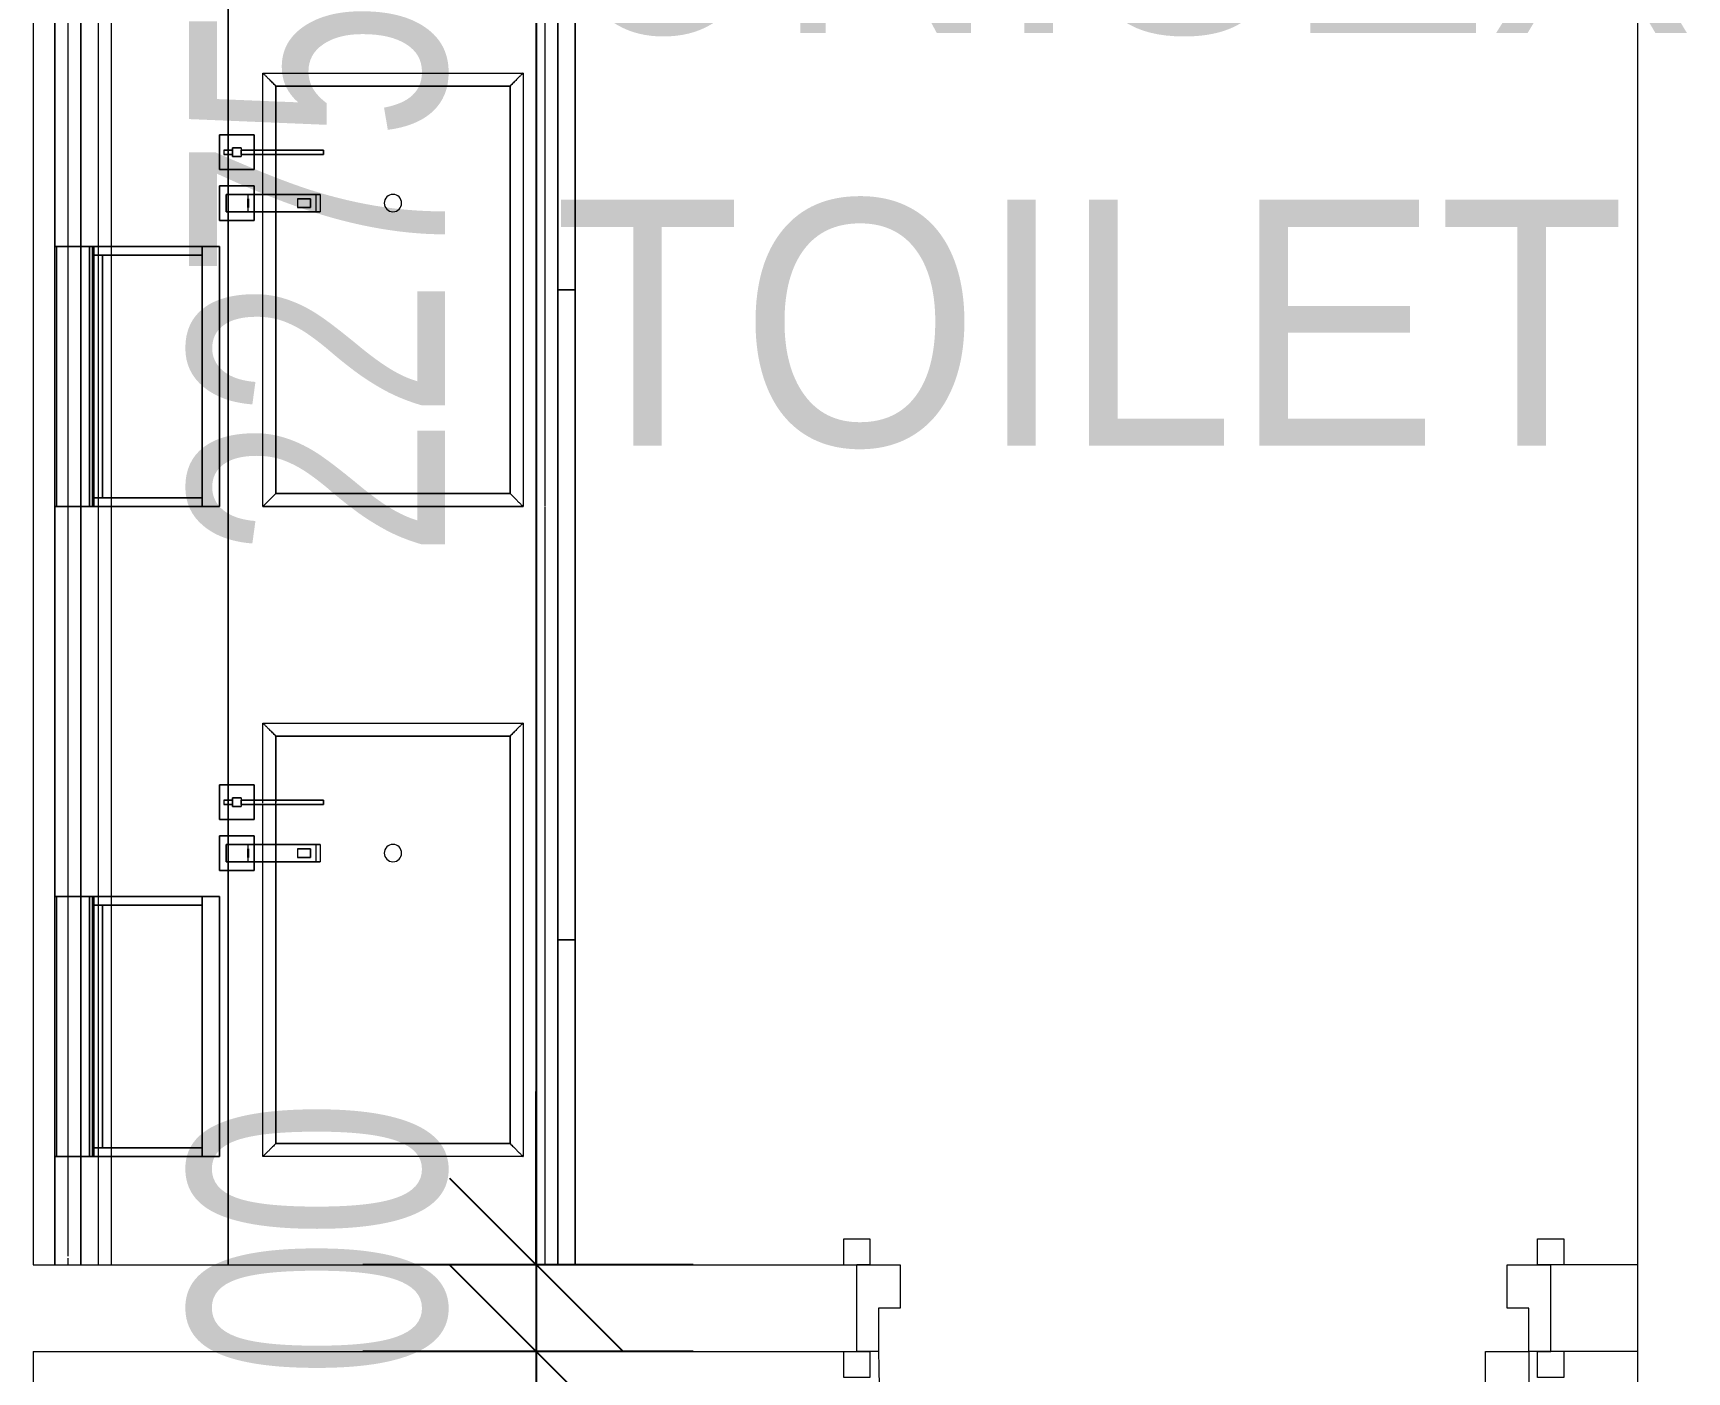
# Model space of a CAD drawing. Header units: millimetres. Extents: x 10569 to 232243, y -25347 to 80743.
# Drawn here: x 47989 to 49896, y 43684 to 45229 of the extents above; entities that cross this region are included whole.
import ezdxf

# ---------------------------------------------------------------- set-up
doc = ezdxf.new("R2010")
doc.units = ezdxf.units.MM
for name, color, linetype, lineweight in [('A-ANNO-DIMS', 211, 'Continuous', 5), ('A-DOOR', 31, 'Continuous', 20), ('A-DOOR-FRAM', 31, 'Continuous', 30), ('A-GENM', 13, 'Continuous', 20), ('A-WALL', 113, 'Continuous', 20), ('G-ANNO-TEXT', 231, 'Continuous', 5)]:
    doc.layers.add(name, color=color, linetype=linetype, lineweight=lineweight)
doc.styles.add('Arial_2', font='arial.ttf', dxfattribs={"width": 0.7, "height": 295.05988})
doc.styles.add('Swis721 BT_6', font='swiss.ttf', dxfattribs={"width": 0.89, "height": 283.821263})
doc.dimstyles.new('Linear_-_1_5mm_Arial', dxfattribs={"dimscale": 304.8, "dimtxt": 300, "dimasz": 0.656168, "dimexe": 0.656168, "dimexo": 0.0625, "dimgap": 0.328084, "dimtad": 1, "dimdec": 0, "dimzin": 0, "dimdsep": 46, "dimtxsty": 'Arial_2', "dimblk1": 'OBLIQUE', "dimblk2": 'OBLIQUE', "dimsah": 1, "dimcen": 0.09, "dimadec": 0, "dimazin": 0, "dimtfac": 1, "dimtdec": 4, "dimtix": 1, "dimtmove": 0, "dimatfit": 3, "dimfxl": 0.656168, "dimfxlon": 1, "dimtvp": 1, "dimtolj": 1, "dimtzin": 0, "dimarcsym": 2})
doc.dimstyles.new('Linear_-_1_5mm_Arial_1', dxfattribs={"dimscale": 304.8, "dimtxt": 300, "dimasz": 0.656168, "dimexe": 0.656168, "dimexo": 0.0625, "dimgap": 0.328084, "dimtad": 1, "dimdec": 0, "dimzin": 0, "dimdsep": 46, "dimtxsty": 'Arial_2', "dimblk1": 'OBLIQUE', "dimblk2": 'OBLIQUE', "dimsah": 1, "dimcen": 0.09, "dimadec": 0, "dimazin": 0, "dimtfac": 1, "dimtdec": 4, "dimtix": 1, "dimtmove": 2, "dimatfit": 3, "dimfxl": 0.656168, "dimfxlon": 1, "dimtvp": 1, "dimtolj": 1, "dimtzin": 0, "dimarcsym": 2})

# ---------------------------------------------------------------- blocks, each defined once
blk = doc.blocks.new('DLN_Counter _ Cabinet - DLN_Counter _ Cabinet-15606097-TENDER DRAFT G_F')
at = {"layer": 'A-GENM', "lineweight": 9}
for p, q in [((-235, 525), (235, 525)), ((-235, 255), (-235, 525)), ((235, 525), (235, 255)), ((235, 255), (-235, 255))]:
    blk.add_line(p, q, dxfattribs=at)
blk = doc.blocks.new('DLN_Counter _ Cabinet - DLN_Counter _ Cabinet-15606101-TENDER DRAFT G_F')
at = {"layer": 'A-GENM', "lineweight": 9}
for p, q in [((-235, 525), (235, 525)), ((-235, 255), (-235, 525)), ((235, 525), (235, 255)), ((235, 255), (-235, 255))]:
    blk.add_line(p, q, dxfattribs=at)
blk = doc.blocks.new('DLN-Single Door__X01_ - _M09a_ 750 x 2450 _WH_-16935551-TENDER DRAFT G_F')
at = {"layer": 'A-DOOR', "lineweight": 15}
for p, q in [((-375, 800), (-325, 800)), ((-375, 767.4), (-375, 800)), ((-325, 800), (-325, 767.4)), ((-375, 50), (-375, 367.4)), ((-325, 367.4), (-325, 50)), ((-415, 80), (-385, 80)), ((-415, 50), (-415, 80)), ((-385, 80), (-385, 50)), ((385, 50), (385, 80)), ((385, 80), (415, 80)), ((415, 80), (415, 50)), ((-385, 50), (-400, 50)), ((-325, 50), (-375, 50)), ((400, 50), (385, 50)), ((-415, -80), (-415, -50)), ((-400, -50), (-385, -50)), ((-385, -50), (-385, -80)), ((385, -80), (385, -50)), ((385, -50), (400, -50)), ((415, -50), (415, -80)), ((-385, -80), (-415, -80)), ((415, -80), (385, -80))]:
    blk.add_line(p, q, dxfattribs=at)
for start, end in [(73.9679, 90), (359.5, 25.1483)]:
    blk.add_arc((-375, 50), 750, start, end, dxfattribs=at)
at = {"layer": 'A-DOOR-FRAM', "lineweight": 15}
for p, q in [((-400, 50), (-375, 50)), ((-375, 50), (-375, 0)), ((375, 50), (400, 50)), ((375, 0), (375, 50)), ((350, 0), (375, 0)), ((350, -50), (350, 0)), ((-375, 0), (-350, 0)), ((-350, 0), (-350, -50)), ((-350, -50), (-400, -50)), ((400, -50), (350, -50))]:
    blk.add_line(p, q, dxfattribs=at)
blk = doc.blocks.new('_Oblique')
at = {"color": 0, "linetype": 'ByBlock', "lineweight": -2}
blk.add_line((-0.5, -0.5), (0.5, 0.5), dxfattribs=at)
blk = doc.blocks.new('DIMBLOCK118-TENDER DRAFT G_F')
at = {"layer": 'A-ANNO-DIMS', "color": 0, "lineweight": -2, "transparency": 16777216}
for p, q in [((48750.5, 46082.5), (48369.6, 46082.5)), ((48569.6, 46082.5), (48569.6, 43807.5)), ((48750.5, 43807.5), (48369.6, 43807.5))]:
    blk.add_line(p, q, dxfattribs=at)
at = {"layer": 'Defpoints', "color": 0, "transparency": 16777216}
for p in [(48769.6, 46082.5), (48569.6, 43807.5), (48769.6, 43807.5)]:
    blk.add_point(p, dxfattribs=at)
at = {"layer": 'A-ANNO-DIMS', "color": 0, "lineweight": -2, "transparency": 16777216, "xscale": 200, "yscale": 200, "zscale": 200}
for p, rotation in [((48569.6, 46082.5), 90), ((48569.6, 43807.5), 270)]:
    blk.add_blockref('_Oblique', p, dxfattribs=dict(at, rotation=rotation))
at = {"layer": 'A-ANNO-DIMS', "color": 0, "transparency": 16777216, "insert": (48318.9, 44945), "char_height": 295.06, "width": 753.231, "attachment_point": 5, "rotation": 90, "style": 'Arial_2'}
blk.add_mtext('\\A1;2275', dxfattribs=at)
blk = doc.blocks.new('DIMBLOCK119-TENDER DRAFT G_F')
at = {"layer": 'A-ANNO-DIMS', "color": 0, "lineweight": -2, "transparency": 16777216}
for p, q in [((48569.6, 43807.5), (48569.6, 44007.5)), ((48750.5, 43807.5), (48369.6, 43807.5)), ((48569.6, 43807.5), (48569.6, 43707.5)), ((48750.5, 43707.5), (48369.6, 43707.5)), ((48569.6, 43707.5), (48569.6, 43507.5))]:
    blk.add_line(p, q, dxfattribs=at)
at = {"layer": 'Defpoints', "color": 0, "transparency": 16777216}
for p in [(48769.6, 43807.5), (48569.6, 43707.5), (48769.6, 43707.5)]:
    blk.add_point(p, dxfattribs=at)
at = {"layer": 'A-ANNO-DIMS', "color": 0, "lineweight": -2, "transparency": 16777216, "xscale": 200, "yscale": 200, "zscale": 200}
for p, rotation in [((48569.6, 43807.5), 270), ((48569.6, 43707.5), 90)]:
    blk.add_blockref('_Oblique', p, dxfattribs=dict(at, rotation=rotation))
at = {"layer": 'A-ANNO-DIMS', "color": 0, "transparency": 16777216, "insert": (48318.9, 43757.5), "char_height": 295.06, "width": 564.923, "attachment_point": 5, "rotation": 90, "style": 'Arial_2'}
blk.add_mtext('\\A1;100', dxfattribs=at)
blk = doc.blocks.new('DIMBLOCK120-TENDER DRAFT G_F')
at = {"layer": 'A-ANNO-DIMS', "color": 0, "lineweight": -2, "transparency": 16777216}
for p, q in [((48750.5, 43707.5), (48369.6, 43707.5)), ((48569.6, 43707.5), (48569.6, 43531.8)), ((48569.6, 42757.5), (48569.6, 42876.1)), ((48750.5, 42757.5), (48369.6, 42757.5))]:
    blk.add_line(p, q, dxfattribs=at)
at = {"layer": 'Defpoints', "color": 0, "transparency": 16777216}
for p in [(48769.6, 43707.5), (48569.6, 42757.5), (48769.6, 42757.5)]:
    blk.add_point(p, dxfattribs=at)
at = {"layer": 'A-ANNO-DIMS', "color": 0, "lineweight": -2, "transparency": 16777216, "xscale": 200, "yscale": 200, "zscale": 200}
for p, rotation in [((48569.6, 43707.5), 90), ((48569.6, 42757.5), 270)]:
    blk.add_blockref('_Oblique', p, dxfattribs=dict(at, rotation=rotation))
at = {"layer": 'A-ANNO-DIMS', "color": 0, "transparency": 16777216, "insert": (48086.8, 42921.5), "char_height": 295.06, "width": 564.923, "attachment_point": 1, "rotation": 90, "line_spacing_factor": 0.938532, "style": 'Arial_2'}
blk.add_mtext('\\A1;950', dxfattribs=at)

msp = doc.modelspace()

# ---------------------------------------------------------------- linework, layer by layer
at = {"layer": 'A-GENM', "lineweight": 9}
for p, q in [((48014.29296, 44682.48546), (48014.29296, 45432.48546)), ((48014.29296, 45432.48546), (48014.29296, 44682.48546)), ((48014.29296, 44682.48546), (48014.29296, 45432.48546)), ((48014.29296, 45432.48546), (48014.29296, 44982.48546)), ((48029.29296, 45432.48546), (48029.29296, 44982.48546)), ((48029.29296, 45432.48546), (48029.29296, 44682.48546)), ((48044.29296, 44682.48546), (48044.29296, 45432.48546)), ((48044.29296, 45432.48546), (48044.29296, 44682.48546)), ((48064.29296, 45432.48546), (48064.29296, 44682.48546)), ((48064.29296, 45432.48546), (48064.29296, 44682.48546)), ((48079.29296, 45432.48546), (48079.29296, 44682.48546)), ((48079.29296, 45432.48546), (48079.29296, 44682.48546)), ((48214.29296, 45111.22339), (48214.29296, 45432.48546)), ((48214.29296, 45432.48546), (48214.29296, 45111.22339)), ((48579.29296, 45432.48546), (48579.29296, 44683.17777)), ((48579.29296, 45432.48546), (48579.29296, 44683.17777)), ((48594.29296, 45432.48546), (48594.29296, 44932.48546)), ((48594.29296, 44932.48546), (48594.29296, 45432.48546)), ((48594.29296, 44682.48546), (48594.29296, 45432.48546)), ((48594.29296, 45432.48546), (48594.29296, 44682.48546)), ((48594.29296, 44682.48546), (48594.29296, 45432.48546)), ((48594.29296, 45432.48546), (48594.29296, 44682.48546)), ((48614.29296, 45432.48546), (48614.29296, 44932.48546)), ((48614.29296, 44932.48546), (48614.29296, 45432.48546)), ((48614.29296, 44682.48546), (48614.29296, 45432.48546)), ((48614.29296, 45432.48546), (48614.29296, 44682.48546)), ((48254.29296, 45093.72339), (48254.29296, 45182.48546)), ((48254.29296, 45182.48546), (48554.29296, 45182.48546)), ((48554.29296, 45182.48546), (48554.29296, 44682.48546)), ((48539.29296, 45167.48546), (48269.29296, 45167.48546)), ((48269.29296, 45167.48546), (48269.29296, 45093.72339)), ((48269.29296, 45093.72339), (48269.29296, 45167.48546)), ((48269.29296, 45167.48546), (48539.29296, 45167.48546)), ((48539.29296, 44697.48546), (48539.29296, 45167.48546)), ((48539.29296, 45167.48546), (48539.29296, 44697.48546)), ((48244.29296, 45111.22339), (48204.29296, 45111.22339)), ((48204.29296, 45111.22339), (48204.29296, 45071.22339)), ((48204.29296, 45071.22339), (48204.29296, 45111.22339)), ((48204.29296, 45111.22339), (48244.29296, 45111.22339)), ((48214.29296, 45093.72339), (48214.29296, 45111.22339)), ((48214.29296, 45111.22339), (48214.29296, 45093.72339)), ((48244.29296, 45093.72339), (48244.29296, 45111.22339)), ((48244.29296, 45111.22339), (48244.29296, 45093.72339)), ((48209.29296, 45093.72339), (48219.29296, 45093.72339)), ((48219.29296, 45093.72339), (48209.29296, 45093.72339)), ((48209.29296, 45093.72339), (48209.29296, 45088.72339)), ((48209.29296, 45093.72339), (48209.29296, 45088.72339)), ((48209.29296, 45088.72339), (48219.29296, 45088.72339)), ((48219.29296, 45088.72339), (48209.29296, 45088.72339)), ((48214.29296, 45088.72339), (48214.29296, 45093.72339)), ((48214.29296, 45093.72339), (48214.29296, 45088.72339)), ((48214.29296, 45071.22339), (48214.29296, 45088.72339)), ((48214.29296, 45088.72339), (48214.29296, 45071.22339)), ((48219.29296, 45096.22339), (48229.29296, 45096.22339)), ((48229.29296, 45096.22339), (48219.29296, 45096.22339)), ((48219.29296, 45086.22339), (48219.29296, 45096.22339)), ((48219.29296, 45096.22339), (48219.29296, 45093.72339)), ((48219.29296, 45093.72339), (48219.29296, 45088.72339)), ((48219.29296, 45093.72339), (48219.29296, 45088.72339)), ((48219.29296, 45088.72339), (48219.29296, 45093.72339)), ((48219.29296, 45088.72339), (48219.29296, 45086.22339)), ((48219.29296, 45086.22339), (48229.29296, 45086.22339)), ((48229.29296, 45086.22339), (48219.29296, 45086.22339)), ((48229.29296, 45096.22339), (48229.29296, 45093.72339)), ((48229.29296, 45096.22339), (48229.29296, 45086.22339)), ((48229.29296, 45093.72339), (48229.29296, 45088.72339)), ((48229.29296, 45093.72339), (48229.29296, 45088.72339)), ((48229.29296, 45093.72339), (48324.29296, 45093.72339)), ((48324.29296, 45093.72339), (48229.29296, 45093.72339)), ((48229.29296, 45088.72339), (48229.29296, 45093.72339)), ((48324.29296, 45088.72339), (48229.29296, 45088.72339)), ((48229.29296, 45088.72339), (48324.29296, 45088.72339)), ((48229.29296, 45088.72339), (48229.29296, 45086.22339)), ((48244.29296, 45088.72339), (48244.29296, 45093.72339)), ((48244.29296, 45093.72339), (48244.29296, 45088.72339)), ((48244.29296, 45071.22339), (48244.29296, 45088.72339)), ((48244.29296, 45088.72339), (48244.29296, 45071.22339)), ((48254.29296, 45088.72339), (48254.29296, 45093.72339)), ((48254.29296, 45042.48546), (48254.29296, 45088.72339)), ((48269.29296, 45093.72339), (48269.29296, 45088.72339)), ((48269.29296, 45088.72339), (48269.29296, 45093.72339)), ((48269.29296, 45088.72339), (48269.29296, 45042.48546)), ((48269.29296, 45042.48546), (48269.29296, 45088.72339)), ((48324.29296, 45088.72339), (48324.29296, 45093.72339)), ((48324.29296, 45093.72339), (48324.29296, 45088.72339)), ((48204.29296, 45071.22339), (48244.29296, 45071.22339)), ((48244.29296, 45071.22339), (48204.29296, 45071.22339)), ((48214.29296, 45052.48546), (48214.29296, 45071.22339)), ((48214.29296, 45071.22339), (48214.29296, 45052.48546)), ((48244.29296, 45052.48546), (48204.29296, 45052.48546)), ((48204.29296, 45052.48546), (48204.29296, 45012.48546)), ((48204.29296, 45012.48546), (48204.29296, 45052.48546)), ((48204.29296, 45052.48546), (48244.29296, 45052.48546)), ((48214.29296, 45042.48546), (48214.29296, 45052.48546)), ((48214.29296, 45052.48546), (48214.29296, 45042.48546)), ((48244.29296, 45042.48546), (48244.29296, 45052.48546)), ((48244.29296, 45052.48546), (48244.29296, 45042.48546)), ((48211.79296, 45042.48546), (48315.15915, 45042.48546)), ((48236.79296, 45042.48546), (48211.79296, 45042.48546)), ((48211.79296, 45022.48546), (48211.79296, 45042.48546)), ((48211.79296, 45042.48546), (48211.79296, 45022.48546)), ((48214.29296, 45022.48546), (48214.29296, 45042.48546)), ((48214.29296, 45042.48546), (48214.29296, 45022.48546)), ((48256.53236, 45042.48546), (48236.79296, 45042.48546)), ((48236.79296, 45042.48546), (48236.79296, 45022.48546)), ((48236.79296, 45037.48546), (48237.79296, 45037.48546)), ((48237.79296, 45037.48546), (48236.79296, 45037.48546)), ((48236.79296, 45027.48546), (48236.79296, 45037.48546)), ((48236.79296, 45037.48546), (48236.79296, 45027.48546)), ((48236.79296, 45027.48546), (48237.79296, 45027.48546)), ((48237.79296, 45027.48546), (48236.79296, 45027.48546)), ((48237.79296, 45037.48546), (48237.79296, 45027.48546)), ((48237.79296, 45037.48546), (48237.79296, 45027.48546)), ((48244.29296, 45022.48546), (48244.29296, 45042.48546)), ((48244.29296, 45042.48546), (48244.29296, 45022.48546)), ((48254.29296, 45022.48546), (48254.29296, 45042.48546)), ((48320.28945, 45042.48546), (48256.53236, 45042.48546)), ((48269.29296, 45042.48546), (48269.29296, 45022.48546)), ((48269.29296, 45022.48546), (48269.29296, 45042.48546)), ((48294.35043, 45037.48546), (48294.35043, 45027.48546)), ((48309.35043, 45037.48546), (48294.35043, 45037.48546)), ((48294.35043, 45037.48546), (48309.35043, 45037.48546)), ((48309.35043, 45027.48546), (48294.35043, 45027.48546)), ((48294.35043, 45027.48546), (48309.35043, 45027.48546)), ((48309.35043, 45027.48546), (48309.35043, 45037.48546)), ((48309.35043, 45037.48546), (48309.35043, 45027.48546)), ((48315.15915, 45042.48546), (48320.28945, 45042.48546)), ((48315.15915, 45042.48546), (48315.15915, 45022.48546)), ((48320.28945, 45042.48546), (48320.28945, 45022.48546)), ((48204.29296, 45012.48546), (48244.29296, 45012.48546)), ((48244.29296, 45012.48546), (48204.29296, 45012.48546)), ((48211.79296, 45022.48546), (48236.79296, 45022.48546)), ((48315.15915, 45022.48546), (48211.79296, 45022.48546)), ((48214.29296, 45012.48546), (48214.29296, 45022.48546)), ((48214.29296, 45022.48546), (48214.29296, 45012.48546)), ((48214.29296, 44682.48546), (48214.29296, 45012.48546)), ((48214.29296, 45012.48546), (48214.29296, 44682.48546)), ((48236.79296, 45022.48546), (48256.53236, 45022.48546)), ((48244.29296, 45012.48546), (48244.29296, 45022.48546)), ((48244.29296, 45022.48546), (48244.29296, 45012.48546)), ((48254.29296, 44682.48546), (48254.29296, 45022.48546)), ((48256.53236, 45022.48546), (48320.28945, 45022.48546)), ((48269.29296, 45022.48546), (48269.29296, 44697.48546)), ((48269.29296, 44697.48546), (48269.29296, 45022.48546)), ((48320.28945, 45022.48546), (48315.15915, 45022.48546)), ((48014.29296, 44982.48546), (48014.29296, 44682.48546)), ((48014.29296, 44982.48546), (48044.29296, 44982.48546)), ((48016.29296, 44982.48546), (48014.29296, 44982.48546)), ((48014.29296, 44682.48546), (48014.29296, 44982.48546)), ((48014.29296, 44982.48546), (48014.29296, 44682.48546)), ((48044.29296, 44982.48546), (48016.29296, 44982.48546)), ((48016.29296, 44982.48546), (48016.29296, 44682.48546)), ((48016.29296, 44982.48546), (48016.29296, 44682.48546)), ((48029.29296, 44982.48546), (48029.29296, 44682.48546)), ((48044.29296, 44982.48546), (48059.29296, 44982.48546)), ((48057.29296, 44982.48546), (48044.29296, 44982.48546)), ((48054.29296, 44682.48546), (48054.29296, 44982.48546)), ((48054.29296, 44982.48546), (48059.29296, 44982.48546)), ((48059.29296, 44982.48546), (48054.29296, 44982.48546)), ((48054.29296, 44982.48546), (48054.29296, 44682.48546)), ((48059.29296, 44982.48546), (48057.29296, 44982.48546)), ((48057.29296, 44982.48546), (48057.29296, 44682.48546)), ((48057.29296, 44982.48546), (48057.29296, 44682.48546)), ((48059.29296, 44982.48546), (48204.29296, 44982.48546)), ((48204.29296, 44982.48546), (48059.29296, 44982.48546)), ((48059.29296, 44982.48546), (48059.29296, 44682.48546)), ((48059.29296, 44982.48546), (48059.29296, 44682.48546)), ((48184.29296, 44982.48546), (48059.29296, 44982.48546)), ((48059.29296, 44982.48546), (48184.29296, 44982.48546)), ((48059.29296, 44972.48546), (48059.29296, 44982.48546)), ((48059.29296, 44972.48546), (48059.29296, 44982.48546)), ((48184.29296, 44972.48546), (48059.29296, 44972.48546)), ((48059.29296, 44972.48546), (48069.29296, 44972.48546)), ((48059.29296, 44692.48546), (48059.29296, 44972.48546)), ((48059.29296, 44972.48546), (48059.29296, 44692.48546)), ((48059.29296, 44972.48546), (48184.29296, 44972.48546)), ((48184.29296, 44972.48546), (48059.29296, 44972.48546)), ((48069.29296, 44972.48546), (48184.29296, 44972.48546)), ((48069.29296, 44972.48546), (48069.29296, 44692.48546)), ((48069.29296, 44692.48546), (48069.29296, 44972.48546)), ((48184.29296, 44982.48546), (48184.29296, 44972.48546)), ((48184.29296, 44972.48546), (48184.29296, 44982.48546)), ((48204.29296, 44982.48546), (48184.29296, 44982.48546)), ((48204.29296, 44982.48546), (48184.29296, 44982.48546)), ((48184.29296, 44682.48546), (48184.29296, 44982.48546)), ((48184.29296, 44982.48546), (48184.29296, 44682.48546)), ((48184.29296, 44972.48546), (48184.29296, 44692.48546)), ((48184.29296, 44972.48546), (48184.29296, 44692.48546)), ((48204.29296, 44982.48546), (48204.29296, 44682.48546)), ((48204.29296, 44682.48546), (48204.29296, 44982.48546)), ((48204.29296, 44982.48546), (48204.29296, 44682.48546)), ((48204.29296, 44682.48546), (48204.29296, 44982.48546)), ((48594.29296, 44932.48546), (48614.29296, 44932.48546)), ((48614.29296, 44932.48546), (48594.29296, 44932.48546)), ((48594.29296, 44682.48546), (48594.29296, 44932.48546)), ((48594.29296, 44932.48546), (48594.29296, 44682.48546)), ((48594.29296, 44932.48546), (48614.29296, 44932.48546)), ((48614.29296, 44932.48546), (48594.29296, 44932.48546)), ((48614.29296, 44682.48546), (48614.29296, 44932.48546)), ((48614.29296, 44932.48546), (48614.29296, 44682.48546)), ((48069.29296, 44692.48546), (48059.29296, 44692.48546)), ((48059.29296, 44692.48546), (48184.29296, 44692.48546)), ((48184.29296, 44692.48546), (48059.29296, 44692.48546)), ((48059.29296, 44692.48546), (48184.29296, 44692.48546)), ((48059.29296, 44682.48546), (48059.29296, 44692.48546)), ((48059.29296, 44682.48546), (48059.29296, 44692.48546)), ((48184.29296, 44692.48546), (48069.29296, 44692.48546)), ((48184.29296, 44692.48546), (48184.29296, 44682.48546)), ((48184.29296, 44682.48546), (48184.29296, 44692.48546)), ((48269.29296, 44697.48546), (48539.29296, 44697.48546)), ((48539.29296, 44697.48546), (48269.29296, 44697.48546)), ((48014.29296, 43807.48546), (48014.29296, 44682.48546)), ((48014.29296, 44682.48546), (48014.29296, 43807.48546)), ((48014.29296, 43807.48546), (48014.29296, 44682.48546)), ((48014.29296, 44682.48546), (48014.29296, 44232.48546)), ((48014.29296, 44682.48546), (48016.29296, 44682.48546)), ((48044.29296, 44682.48546), (48014.29296, 44682.48546)), ((48016.29296, 44682.48546), (48044.29296, 44682.48546)), ((48029.29296, 44682.48546), (48029.29296, 44232.48546)), ((48029.29296, 44682.48546), (48029.29296, 43817.35388)), ((48044.29296, 43807.48546), (48044.29296, 44682.48546)), ((48044.29296, 44682.48546), (48044.29296, 43807.48546)), ((48044.29296, 44682.48546), (48054.29296, 44682.48546)), ((48054.29296, 44682.48546), (48044.29296, 44682.48546)), ((48054.29296, 44682.48546), (48059.29296, 44682.48546)), ((48059.29296, 44682.48546), (48054.29296, 44682.48546)), ((48054.29296, 44682.48546), (48057.29296, 44682.48546)), ((48059.29296, 44682.48546), (48054.29296, 44682.48546)), ((48057.29296, 44682.48546), (48059.29296, 44682.48546)), ((48059.29296, 44682.48546), (48204.29296, 44682.48546)), ((48204.29296, 44682.48546), (48059.29296, 44682.48546)), ((48059.29296, 44682.48546), (48184.29296, 44682.48546)), ((48184.29296, 44682.48546), (48059.29296, 44682.48546)), ((48064.29296, 44682.48546), (48064.29296, 43807.48546)), ((48064.29296, 44682.48546), (48064.29296, 43807.48546)), ((48079.29296, 44682.48546), (48079.29296, 43807.48546)), ((48079.29296, 44682.48546), (48079.29296, 43807.48546)), ((48184.29296, 44682.48546), (48204.29296, 44682.48546)), ((48184.29296, 44682.48546), (48204.29296, 44682.48546)), ((48214.29296, 44361.22339), (48214.29296, 44682.48546)), ((48214.29296, 44682.48546), (48214.29296, 44361.22339)), ((48254.29296, 44682.48546), (48554.29296, 44682.48546)), ((48554.29296, 44682.48546), (48254.29296, 44682.48546)), ((48579.29296, 44682.48546), (48579.29296, 43807.48546)), ((48579.29296, 44682.48546), (48579.29296, 43807.48546)), ((48594.29296, 44682.48546), (48594.29296, 44182.48546)), ((48594.29296, 44182.48546), (48594.29296, 44682.48546)), ((48594.29296, 43807.48546), (48594.29296, 44682.48546)), ((48594.29296, 44682.48546), (48594.29296, 43807.48546)), ((48594.29296, 43807.48546), (48594.29296, 44682.48546)), ((48594.29296, 44682.48546), (48594.29296, 43807.48546)), ((48614.29296, 44682.48546), (48614.29296, 44182.48546)), ((48614.29296, 44182.48546), (48614.29296, 44682.48546)), ((48614.29296, 43807.48546), (48614.29296, 44682.48546)), ((48614.29296, 44682.48546), (48614.29296, 43807.48546)), ((48254.29296, 44343.72339), (48254.29296, 44432.48546)), ((48254.29296, 44432.48546), (48554.29296, 44432.48546)), ((48539.29296, 44417.48546), (48269.29296, 44417.48546)), ((48269.29296, 44417.48546), (48269.29296, 44343.72339)), ((48269.29296, 44343.72339), (48269.29296, 44417.48546)), ((48269.29296, 44417.48546), (48539.29296, 44417.48546)), ((48539.29296, 43947.48546), (48539.29296, 44417.48546)), ((48539.29296, 44417.48546), (48539.29296, 43947.48546)), ((48554.29296, 44432.48546), (48554.29296, 43932.48546)), ((48244.29296, 44361.22339), (48204.29296, 44361.22339)), ((48204.29296, 44361.22339), (48204.29296, 44321.22339)), ((48204.29296, 44321.22339), (48204.29296, 44361.22339)), ((48204.29296, 44361.22339), (48244.29296, 44361.22339)), ((48214.29296, 44343.72339), (48214.29296, 44361.22339)), ((48214.29296, 44361.22339), (48214.29296, 44343.72339)), ((48244.29296, 44343.72339), (48244.29296, 44361.22339)), ((48244.29296, 44361.22339), (48244.29296, 44343.72339)), ((48209.29296, 44343.72339), (48219.29296, 44343.72339)), ((48219.29296, 44343.72339), (48209.29296, 44343.72339)), ((48209.29296, 44343.72339), (48209.29296, 44338.72339)), ((48209.29296, 44343.72339), (48209.29296, 44338.72339)), ((48214.29296, 44338.72339), (48214.29296, 44343.72339)), ((48214.29296, 44343.72339), (48214.29296, 44338.72339)), ((48219.29296, 44346.22339), (48229.29296, 44346.22339)), ((48229.29296, 44346.22339), (48219.29296, 44346.22339)), ((48219.29296, 44336.22339), (48219.29296, 44346.22339)), ((48219.29296, 44346.22339), (48219.29296, 44343.72339)), ((48219.29296, 44338.72339), (48219.29296, 44343.72339)), ((48219.29296, 44343.72339), (48219.29296, 44338.72339)), ((48219.29296, 44343.72339), (48219.29296, 44338.72339)), ((48229.29296, 44346.22339), (48229.29296, 44343.72339)), ((48229.29296, 44346.22339), (48229.29296, 44336.22339)), ((48324.29296, 44343.72339), (48229.29296, 44343.72339)), ((48229.29296, 44343.72339), (48324.29296, 44343.72339)), ((48229.29296, 44343.72339), (48229.29296, 44338.72339)), ((48229.29296, 44338.72339), (48229.29296, 44343.72339)), ((48229.29296, 44343.72339), (48229.29296, 44338.72339)), ((48244.29296, 44339.51287), (48244.29296, 44343.72339)), ((48244.29296, 44343.72339), (48244.29296, 44339.51287)), ((48254.29296, 44340.03918), (48254.29296, 44343.72339)), ((48269.29296, 44343.72339), (48269.29296, 44340.82866)), ((48269.29296, 44340.82866), (48269.29296, 44343.72339)), ((48324.29296, 44338.72339), (48324.29296, 44343.72339)), ((48324.29296, 44343.72339), (48324.29296, 44338.72339)), ((48209.29296, 44338.72339), (48219.29296, 44338.72339)), ((48219.29296, 44338.72339), (48209.29296, 44338.72339)), ((48214.29296, 44321.22339), (48214.29296, 44338.72339)), ((48214.29296, 44338.72339), (48214.29296, 44321.22339)), ((48219.29296, 44338.72339), (48219.29296, 44336.22339)), ((48219.29296, 44336.22339), (48229.29296, 44336.22339)), ((48229.29296, 44336.22339), (48219.29296, 44336.22339)), ((48324.29296, 44338.72339), (48229.29296, 44338.72339)), ((48229.29296, 44338.72339), (48324.29296, 44338.72339)), ((48229.29296, 44338.72339), (48229.29296, 44336.22339)), ((48244.29296, 44321.22339), (48244.29296, 44338.72339)), ((48244.29296, 44338.72339), (48244.29296, 44321.22339)), ((48254.29296, 44292.48546), (48254.29296, 44338.72339)), ((48269.29296, 44338.72339), (48269.29296, 44292.48546)), ((48269.29296, 44292.48546), (48269.29296, 44338.72339)), ((48204.29296, 44321.22339), (48244.29296, 44321.22339)), ((48244.29296, 44321.22339), (48204.29296, 44321.22339)), ((48244.29296, 44302.48546), (48204.29296, 44302.48546)), ((48204.29296, 44302.48546), (48204.29296, 44262.48546)), ((48204.29296, 44262.48546), (48204.29296, 44302.48546)), ((48204.29296, 44302.48546), (48244.29296, 44302.48546)), ((48214.29296, 44302.48546), (48214.29296, 44321.22339)), ((48214.29296, 44321.22339), (48214.29296, 44302.48546)), ((48214.29296, 44292.48546), (48214.29296, 44302.48546)), ((48214.29296, 44302.48546), (48214.29296, 44292.48546)), ((48244.29296, 44292.48546), (48244.29296, 44302.48546)), ((48244.29296, 44302.48546), (48244.29296, 44292.48546)), ((48211.79296, 44292.48546), (48315.15915, 44292.48546)), ((48236.79296, 44292.48546), (48211.79296, 44292.48546)), ((48211.79296, 44272.48546), (48211.79296, 44292.48546)), ((48211.79296, 44292.48546), (48211.79296, 44272.48546)), ((48214.29296, 44272.48546), (48214.29296, 44292.48546)), ((48214.29296, 44292.48546), (48214.29296, 44272.48546)), ((48256.53236, 44292.48546), (48236.79296, 44292.48546)), ((48236.79296, 44292.48546), (48236.79296, 44272.48546)), ((48236.79296, 44287.48546), (48237.79296, 44287.48546)), ((48237.79296, 44287.48546), (48236.79296, 44287.48546)), ((48236.79296, 44277.48546), (48236.79296, 44287.48546)), ((48236.79296, 44287.48546), (48236.79296, 44277.48546)), ((48237.79296, 44287.48546), (48237.79296, 44277.48546)), ((48237.79296, 44287.48546), (48237.79296, 44277.48546)), ((48244.29296, 44272.48546), (48244.29296, 44292.48546)), ((48244.29296, 44292.48546), (48244.29296, 44272.48546)), ((48254.29296, 44272.48546), (48254.29296, 44292.48546)), ((48320.28945, 44292.48546), (48256.53236, 44292.48546)), ((48269.29296, 44292.48546), (48269.29296, 44272.48546)), ((48269.29296, 44272.48546), (48269.29296, 44292.48546)), ((48309.35043, 44287.48546), (48294.35043, 44287.48546)), ((48294.35043, 44287.48546), (48309.35043, 44287.48546)), ((48294.35043, 44287.48546), (48294.35043, 44277.48546)), ((48309.35043, 44277.48546), (48309.35043, 44287.48546)), ((48309.35043, 44287.48546), (48309.35043, 44277.48546)), ((48315.15915, 44292.48546), (48320.28945, 44292.48546)), ((48315.15915, 44292.48546), (48315.15915, 44272.48546)), ((48320.28945, 44292.48546), (48320.28945, 44272.48546)), ((48211.79296, 44272.48546), (48236.79296, 44272.48546)), ((48315.15915, 44272.48546), (48211.79296, 44272.48546)), ((48214.29296, 44262.48546), (48214.29296, 44272.48546)), ((48214.29296, 44272.48546), (48214.29296, 44262.48546)), ((48236.79296, 44277.48546), (48237.79296, 44277.48546)), ((48237.79296, 44277.48546), (48236.79296, 44277.48546)), ((48236.79296, 44272.48546), (48256.53236, 44272.48546)), ((48244.29296, 44262.48546), (48244.29296, 44272.48546)), ((48244.29296, 44272.48546), (48244.29296, 44262.48546)), ((48254.29296, 43932.48546), (48254.29296, 44272.48546)), ((48256.53236, 44272.48546), (48320.28945, 44272.48546)), ((48269.29296, 44272.48546), (48269.29296, 43947.48546)), ((48269.29296, 43947.48546), (48269.29296, 44272.48546)), ((48309.35043, 44277.48546), (48294.35043, 44277.48546)), ((48294.35043, 44277.48546), (48309.35043, 44277.48546)), ((48320.28945, 44272.48546), (48315.15915, 44272.48546)), ((48204.29296, 44262.48546), (48244.29296, 44262.48546)), ((48244.29296, 44262.48546), (48204.29296, 44262.48546)), ((48214.29296, 43807.48546), (48214.29296, 44262.48546)), ((48214.29296, 44262.48546), (48214.29296, 43807.48546)), ((48014.29296, 44232.48546), (48014.29296, 43932.48546)), ((48014.29296, 44232.48546), (48044.29296, 44232.48546)), ((48016.29296, 44232.48546), (48014.29296, 44232.48546)), ((48014.29296, 43932.48546), (48014.29296, 44232.48546)), ((48014.29296, 44232.48546), (48014.29296, 43932.48546)), ((48044.29296, 44232.48546), (48016.29296, 44232.48546)), ((48016.29296, 44232.48546), (48016.29296, 43932.48546)), ((48016.29296, 44232.48546), (48016.29296, 43932.48546)), ((48029.29296, 44232.48546), (48029.29296, 43932.48546)), ((48044.29296, 44232.48546), (48059.29296, 44232.48546)), ((48057.29296, 44232.48546), (48044.29296, 44232.48546)), ((48054.29296, 43932.48546), (48054.29296, 44232.48546)), ((48054.29296, 44232.48546), (48059.29296, 44232.48546)), ((48059.29296, 44232.48546), (48054.29296, 44232.48546)), ((48054.29296, 44232.48546), (48054.29296, 43932.48546)), ((48059.29296, 44232.48546), (48057.29296, 44232.48546)), ((48057.29296, 44232.48546), (48057.29296, 43932.48546)), ((48057.29296, 44232.48546), (48057.29296, 43932.48546)), ((48059.29296, 44232.48546), (48204.29296, 44232.48546)), ((48204.29296, 44232.48546), (48059.29296, 44232.48546)), ((48059.29296, 44232.48546), (48059.29296, 43932.48546)), ((48059.29296, 44232.48546), (48059.29296, 43932.48546)), ((48184.29296, 44232.48546), (48059.29296, 44232.48546)), ((48059.29296, 44232.48546), (48184.29296, 44232.48546)), ((48059.29296, 44222.48546), (48059.29296, 44232.48546)), ((48059.29296, 44222.48546), (48059.29296, 44232.48546)), ((48184.29296, 44232.48546), (48184.29296, 44222.48546)), ((48184.29296, 44222.48546), (48184.29296, 44232.48546)), ((48204.29296, 44232.48546), (48184.29296, 44232.48546)), ((48204.29296, 44232.48546), (48184.29296, 44232.48546)), ((48184.29296, 43932.48546), (48184.29296, 44232.48546)), ((48184.29296, 44232.48546), (48184.29296, 43932.48546)), ((48204.29296, 44232.48546), (48204.29296, 43932.48546)), ((48204.29296, 43932.48546), (48204.29296, 44232.48546)), ((48204.29296, 44232.48546), (48204.29296, 43932.48546)), ((48204.29296, 43932.48546), (48204.29296, 44232.48546)), ((48184.29296, 44222.48546), (48059.29296, 44222.48546)), ((48059.29296, 44222.48546), (48069.29296, 44222.48546)), ((48059.29296, 43942.48546), (48059.29296, 44222.48546)), ((48059.29296, 44222.48546), (48059.29296, 43942.48546)), ((48059.29296, 44222.48546), (48184.29296, 44222.48546)), ((48184.29296, 44222.48546), (48059.29296, 44222.48546)), ((48069.29296, 44222.48546), (48184.29296, 44222.48546)), ((48069.29296, 44222.48546), (48069.29296, 43942.48546)), ((48069.29296, 43942.48546), (48069.29296, 44222.48546)), ((48184.29296, 44222.48546), (48184.29296, 43942.48546)), ((48184.29296, 44222.48546), (48184.29296, 43942.48546)), ((48594.29296, 44182.48546), (48614.29296, 44182.48546)), ((48614.29296, 44182.48546), (48594.29296, 44182.48546)), ((48594.29296, 43807.48546), (48594.29296, 44182.48546)), ((48594.29296, 44182.48546), (48594.29296, 43807.48546)), ((48594.29296, 44182.48546), (48614.29296, 44182.48546)), ((48614.29296, 44182.48546), (48594.29296, 44182.48546)), ((48614.29296, 43807.48546), (48614.29296, 44182.48546)), ((48614.29296, 44182.48546), (48614.29296, 43807.48546)), ((48069.29296, 43942.48546), (48059.29296, 43942.48546)), ((48059.29296, 43942.48546), (48184.29296, 43942.48546)), ((48184.29296, 43942.48546), (48059.29296, 43942.48546)), ((48059.29296, 43942.48546), (48184.29296, 43942.48546)), ((48059.29296, 43932.48546), (48059.29296, 43942.48546)), ((48059.29296, 43932.48546), (48059.29296, 43942.48546)), ((48184.29296, 43942.48546), (48069.29296, 43942.48546)), ((48184.29296, 43942.48546), (48184.29296, 43932.48546)), ((48184.29296, 43932.48546), (48184.29296, 43942.48546)), ((48269.29296, 43947.48546), (48539.29296, 43947.48546)), ((48539.29296, 43947.48546), (48269.29296, 43947.48546)), ((48014.29296, 43932.48546), (48014.29296, 43807.48546)), ((48014.29296, 43932.48546), (48016.29296, 43932.48546)), ((48044.29296, 43932.48546), (48014.29296, 43932.48546)), ((48016.29296, 43932.48546), (48044.29296, 43932.48546)), ((48029.29296, 43932.48546), (48029.29296, 43817.35388)), ((48044.29296, 43932.48546), (48057.29296, 43932.48546)), ((48059.29296, 43932.48546), (48044.29296, 43932.48546)), ((48059.29296, 43932.48546), (48054.29296, 43932.48546)), ((48054.29296, 43932.48546), (48059.29296, 43932.48546)), ((48057.29296, 43932.48546), (48059.29296, 43932.48546)), ((48204.29296, 43932.48546), (48059.29296, 43932.48546)), ((48059.29296, 43932.48546), (48204.29296, 43932.48546)), ((48059.29296, 43932.48546), (48184.29296, 43932.48546)), ((48184.29296, 43932.48546), (48059.29296, 43932.48546)), ((48184.29296, 43932.48546), (48204.29296, 43932.48546)), ((48184.29296, 43932.48546), (48204.29296, 43932.48546)), ((48554.29296, 43932.48546), (48254.29296, 43932.48546)), ((48014.29296, 43807.48546), (48029.29296, 43807.48546)), ((48029.29296, 43815.29796), (48029.29296, 43807.48546)), ((48029.29296, 43815.29796), (48029.29296, 43807.48546)), ((48029.29296, 43807.48546), (48044.29296, 43807.48546)), ((48044.29296, 43807.48546), (48064.29296, 43807.48546)), ((48064.29296, 43807.48546), (48079.29296, 43807.48546)), ((48079.29296, 43807.48546), (48214.29296, 43807.48546)), ((48214.29296, 43807.48546), (48594.29296, 43807.48546)), ((48594.29296, 43807.48546), (48614.29296, 43807.48546))]:
    msp.add_line(p, q, dxfattribs=at)
for centre, start, end in [((48404.29296, 45032.48546), 90, 270), ((48404.29296, 45032.48546), 90, 270), ((48404.29296, 45032.48546), 270, 90), ((48404.29296, 45032.48546), 270, 90), ((48404.29296, 44282.48546), 90, 270), ((48404.29296, 44282.48546), 90, 270), ((48404.29296, 44282.48546), 270, 90), ((48404.29296, 44282.48546), 270, 90)]:
    msp.add_arc(centre, 10, start, end, dxfattribs=at)
for points, knots in [([(48269.29296, 45167.48546), (48267.98396, 45168.82365), (48266.02065, 45170.75255), (48263.5363, 45173.24111), (48262.06565, 45174.71633), (48260.95346, 45175.81877), (48259.88886, 45176.89099), (48258.9026, 45177.87859), (48258.00731, 45178.7659), (48257.17644, 45179.60265), (48256.26542, 45180.51352), (48255.39517, 45181.38049), (48254.55164, 45182.2296), (48254.29296, 45182.47965), (48254.29296, 45182.48546)], [0, 0, 0, 0, 0.1666666667, 0.25, 0.3333333333, 0.375, 0.4166666667, 0.5, 0.5416666667, 0.5833333333, 0.6666666667, 0.75, 0.8333333333, 1, 1, 1, 1]), ([(48554.29296, 45182.48546), (48554.28716, 45182.48546), (48554.0371, 45182.22678), (48553.188, 45181.38325), (48552.32102, 45180.513), (48551.41015, 45179.60198), (48550.5734, 45178.77111), (48549.6861, 45177.87582), (48548.69849, 45176.88956), (48547.62627, 45175.82496), (48546.52383, 45174.71277), (48545.04861, 45173.24213), (48542.56005, 45170.75778), (48540.63115, 45168.79446), (48539.29296, 45167.48546)], [-1, -1, -1, -1, -0.8333333333, -0.75, -0.6666666667, -0.5833333333, -0.5416666667, -0.5, -0.4166666667, -0.375, -0.3333333333, -0.25, -0.1666666667, 0, 0, 0, 0]), ([(48269.29296, 44697.48546), (48267.95477, 44696.17646), (48266.02588, 44694.21314), (48263.53731, 44691.72879), (48262.06209, 44690.25815), (48260.95966, 44689.14596), (48259.88743, 44688.08136), (48258.89983, 44687.0951), (48258.01252, 44686.19981), (48257.17577, 44685.36894), (48256.2649, 44684.45792), (48255.39793, 44683.58767), (48254.54882, 44682.74414), (48254.29877, 44682.48546), (48254.29296, 44682.48546)], [0, 0, 0, 0, 0.1666666667, 0.25, 0.3333333333, 0.375, 0.4166666667, 0.5, 0.5416666667, 0.5833333333, 0.6666666667, 0.75, 0.8333333333, 1, 1, 1, 1]), ([(48539.29296, 44697.48546), (48540.60196, 44696.14727), (48542.56528, 44694.21837), (48545.04963, 44691.72981), (48546.52027, 44690.25459), (48547.63246, 44689.15215), (48548.69706, 44688.07993), (48549.68332, 44687.09233), (48550.57861, 44686.20502), (48551.40949, 44685.36827), (48552.3205, 44684.4574), (48553.19076, 44683.59043), (48554.03428, 44682.74132), (48554.29296, 44682.49127), (48554.29296, 44682.48546)], [0, 0, 0, 0, 0.1666666667, 0.25, 0.3333333333, 0.375, 0.4166666667, 0.5, 0.5416666667, 0.5833333333, 0.6666666667, 0.75, 0.8333333333, 1, 1, 1, 1]), ([(48269.29296, 44417.48546), (48267.98396, 44418.82365), (48266.02065, 44420.75255), (48263.5363, 44423.24111), (48262.06565, 44424.71633), (48260.95346, 44425.81877), (48259.88886, 44426.89099), (48258.9026, 44427.87859), (48258.00731, 44428.7659), (48257.17644, 44429.60265), (48256.26542, 44430.51352), (48255.39517, 44431.38049), (48254.55164, 44432.2296), (48254.29296, 44432.47965), (48254.29296, 44432.48546)], [0, 0, 0, 0, 0.1666666667, 0.25, 0.3333333333, 0.375, 0.4166666667, 0.5, 0.5416666667, 0.5833333333, 0.6666666667, 0.75, 0.8333333333, 1, 1, 1, 1]), ([(48554.29296, 44432.48546), (48554.28716, 44432.48546), (48554.0371, 44432.22678), (48553.188, 44431.38325), (48552.32102, 44430.513), (48551.41015, 44429.60198), (48550.5734, 44428.77111), (48549.6861, 44427.87582), (48548.69849, 44426.88956), (48547.62627, 44425.82496), (48546.52383, 44424.71277), (48545.04861, 44423.24213), (48542.56005, 44420.75778), (48540.63115, 44418.79446), (48539.29296, 44417.48546)], [-1, -1, -1, -1, -0.8333333333, -0.75, -0.6666666667, -0.5833333333, -0.5416666667, -0.5, -0.4166666667, -0.375, -0.3333333333, -0.25, -0.1666666667, 0, 0, 0, 0]), ([(48269.29296, 43947.48546), (48267.95477, 43946.17646), (48266.02588, 43944.21314), (48263.53731, 43941.72879), (48262.06209, 43940.25815), (48260.95966, 43939.14596), (48259.88743, 43938.08136), (48258.89983, 43937.0951), (48258.01252, 43936.19981), (48257.17577, 43935.36894), (48256.2649, 43934.45792), (48255.39793, 43933.58767), (48254.54882, 43932.74414), (48254.29877, 43932.48546), (48254.29296, 43932.48546)], [0, 0, 0, 0, 0.1666666667, 0.25, 0.3333333333, 0.375, 0.4166666667, 0.5, 0.5416666667, 0.5833333333, 0.6666666667, 0.75, 0.8333333333, 1, 1, 1, 1]), ([(48539.29296, 43947.48546), (48540.60196, 43946.14727), (48542.56528, 43944.21837), (48545.04963, 43941.72981), (48546.52027, 43940.25459), (48547.63246, 43939.15215), (48548.69706, 43938.07993), (48549.68332, 43937.09233), (48550.57861, 43936.20502), (48551.40949, 43935.36827), (48552.3205, 43934.4574), (48553.19076, 43933.59043), (48554.03428, 43932.74132), (48554.29296, 43932.49127), (48554.29296, 43932.48546)], [0, 0, 0, 0, 0.1666666667, 0.25, 0.3333333333, 0.375, 0.4166666667, 0.5, 0.5416666667, 0.5833333333, 0.6666666667, 0.75, 0.8333333333, 1, 1, 1, 1])]:
    msp.add_open_spline(points, degree=3, knots=knots, dxfattribs=at)
at = {"layer": 'A-WALL'}
for p, q in [((49839.29296, 52007.48546), (49839.29296, 42757.48546)), ((47989.29296, 46082.48546), (47989.29296, 43807.48546)), ((47989.29296, 43807.48546), (48939.29296, 43807.48546)), ((48939.29296, 43707.48546), (48939.29296, 43807.48546)), ((49739.29296, 43707.48546), (49739.29296, 43807.48546)), ((49839.29296, 43807.48546), (49739.29296, 43807.48546)), ((47989.29296, 43707.48546), (47989.29296, 43422.48546)), ((47989.29296, 43707.48546), (48939.29296, 43707.48546)), ((49839.29296, 43707.48546), (49739.29296, 43707.48546))]:
    msp.add_line(p, q, dxfattribs=at)

# ---------------------------------------------------------------- block references
at = {"layer": 'A-DOOR', "lineweight": 15, "rotation": 180}
msp.add_blockref('DLN-Single Door__X01_ - _M09a_ 750 x 2450 _WH_-16935551-TENDER DRAFT G_F', (49339.29296, 43757.48546), dxfattribs=at)
at = {"layer": 'A-GENM', "lineweight": 9, "rotation": 269.9999999999998}
for name, p in [('DLN_Counter _ Cabinet - DLN_Counter _ Cabinet-15606101-TENDER DRAFT G_F', (48014.29296, 44932.48546)), ('DLN_Counter _ Cabinet - DLN_Counter _ Cabinet-15606097-TENDER DRAFT G_F', (48014.29296, 44182.48546))]:
    msp.add_blockref(name, p, dxfattribs=at)

# ---------------------------------------------------------------- texts
at = {"layer": 'G-ANNO-TEXT', "color": 7, "insert": (48590.14242, 45512.58165), "char_height": 283.821263, "width": 1497.6, "attachment_point": 1, "line_spacing_factor": 1.00667, "style": 'Swis721 BT_6'}
msp.add_mtext('UNISEX\\PTOILET\\P', dxfattribs=at)

# ---------------------------------------------------------------- dimensions: what is measured, and where the dimension line sits
at = {"layer": 'A-ANNO-DIMS'}
for base, p1, p2, override, picture, middle in [((48569.57385, 43807.48546), (48769.57385, 46082.48546), (48769.57385, 43807.48546), {"dimpost": '<>', "dimfxl": 2275}, 'DIMBLOCK118-TENDER DRAFT G_F', (48318.92425, 44944.98546)), ((48569.57385, 43707.48546), (48769.57385, 43807.48546), (48769.57385, 43707.48546), {"dimpost": '<>', "dimfxl": 100}, 'DIMBLOCK119-TENDER DRAFT G_F', (48318.92425, 43757.48546))]:
    dim = msp.add_linear_dim(base=base, p1=p1, p2=p2, angle=90, dimstyle='Linear_-_1_5mm_Arial', override=override, dxfattribs=at)
    dim.commit()
    dim.dimension.update_dxf_attribs({"geometry": picture, "text_midpoint": middle})
dim = msp.add_linear_dim(base=(48569.57385, 42757.48546), p1=(48769.57385, 43707.48546), p2=(48769.57385, 42757.48546), angle=90, dimstyle='Linear_-_1_5mm_Arial_1', override={"dimpost": '<>', "dimfxl": 950}, dxfattribs=at)
dim.commit()
dim.dimension.update_dxf_attribs({"geometry": 'DIMBLOCK120-TENDER DRAFT G_F', "text_midpoint": (48283.52825, 43203.9513), "dimtype": 160, "text_rotation": 90})

doc.saveas('drawing.dxf')
